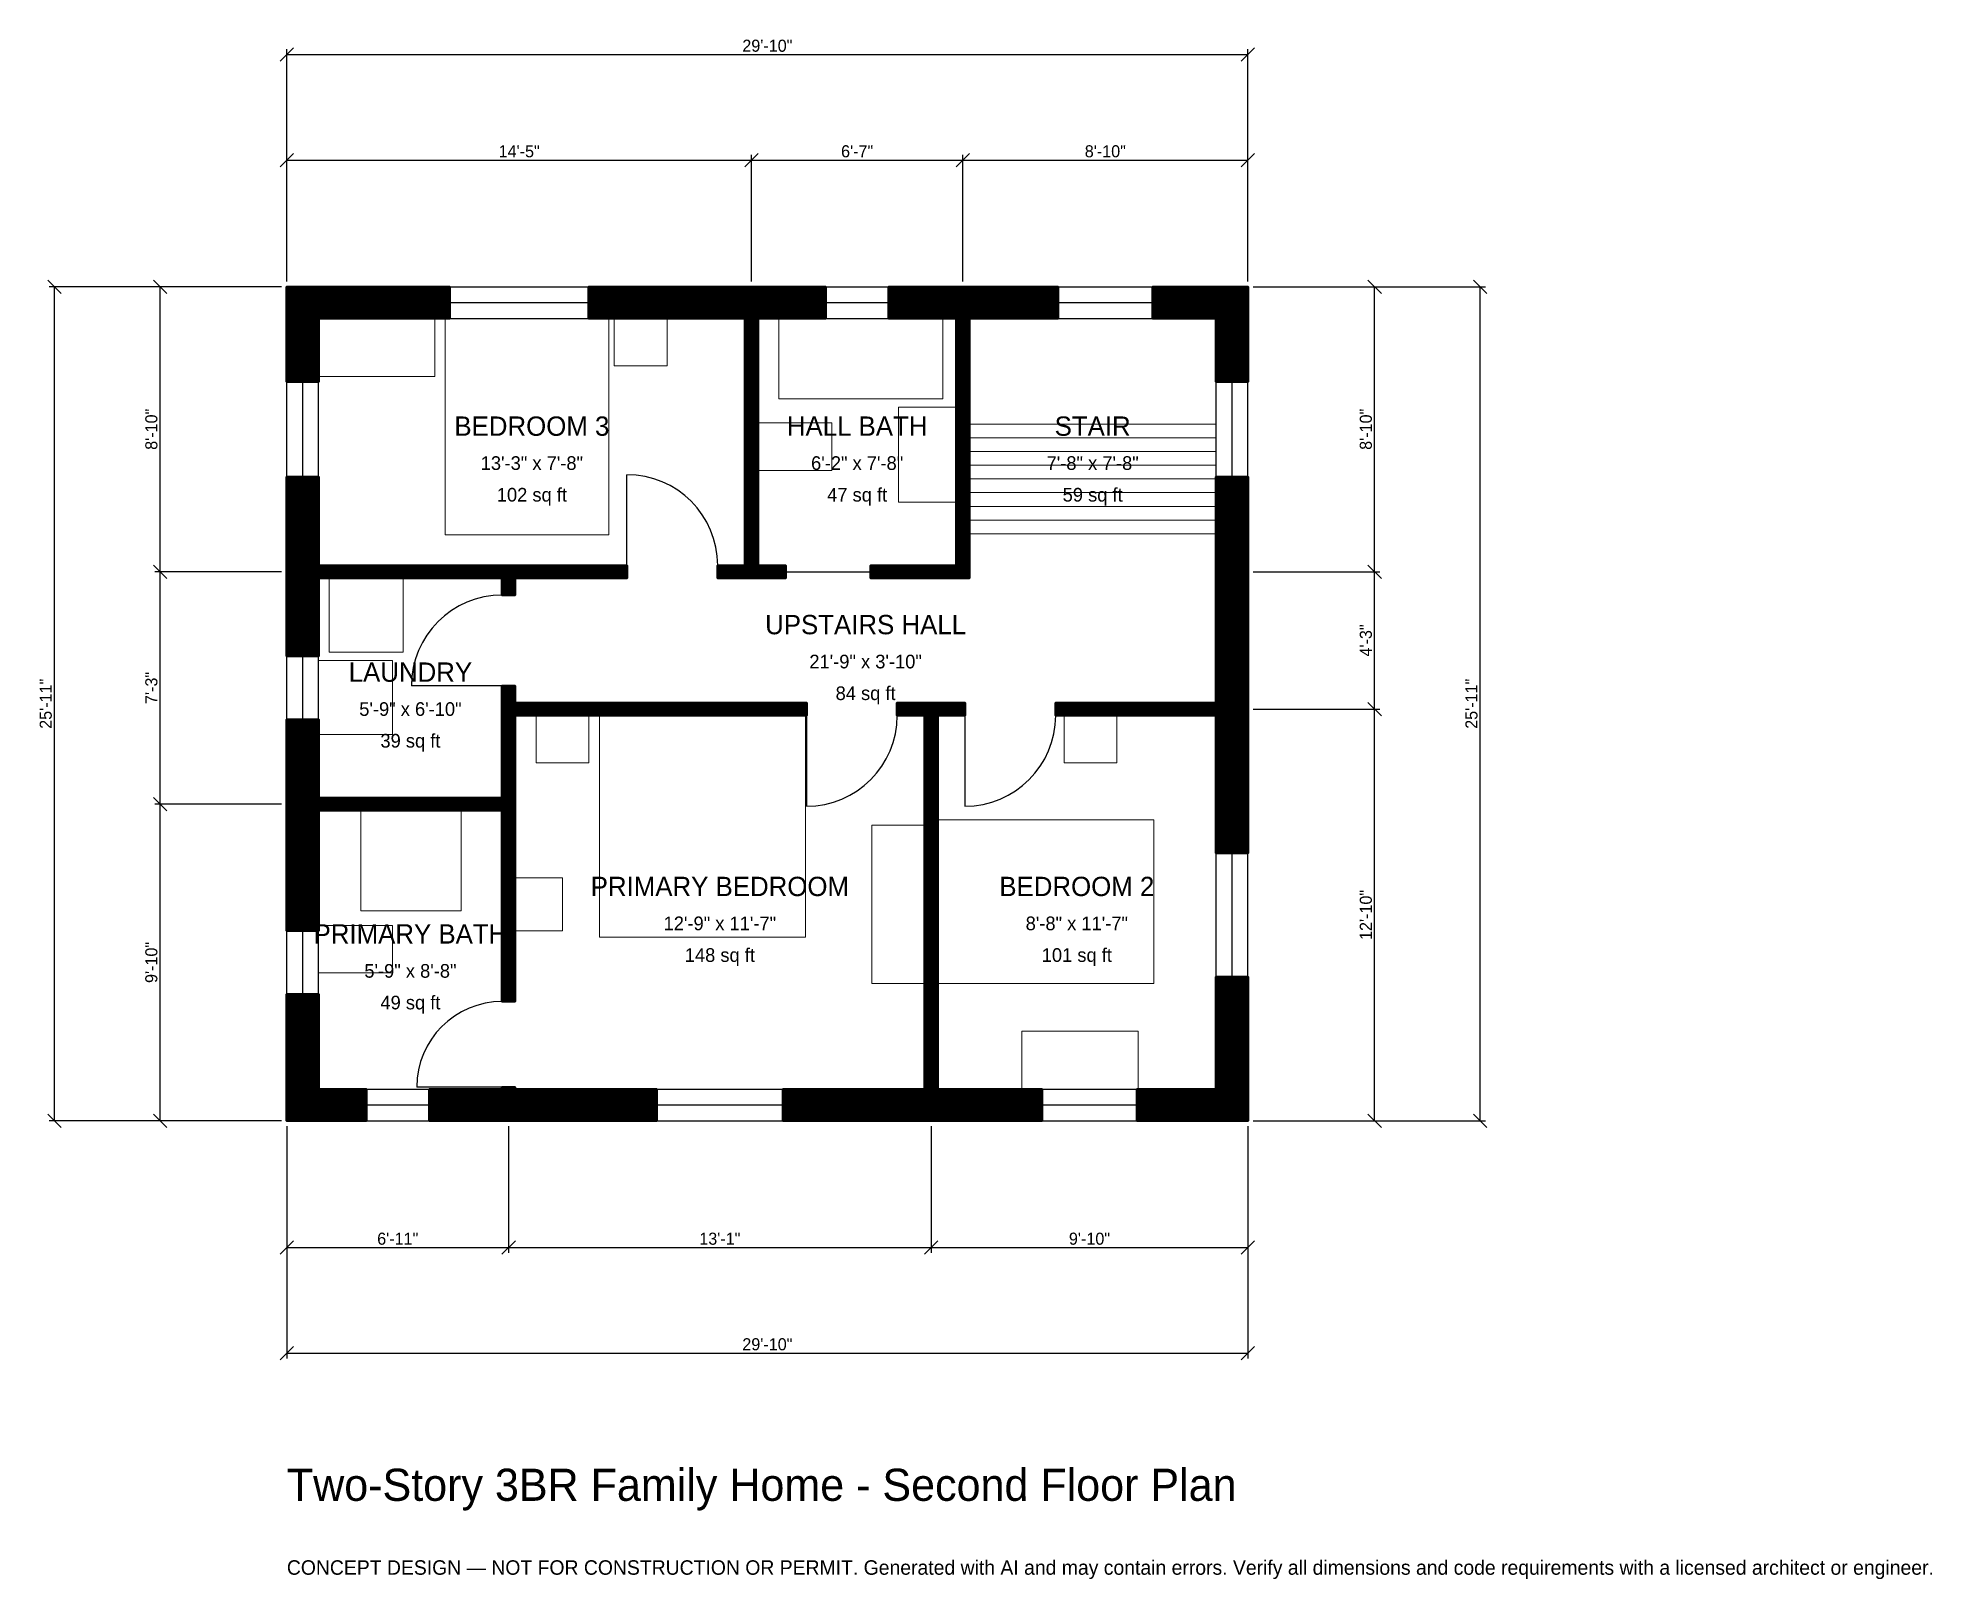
# Model space of a CAD drawing. Header units: inches. Extents: x -93 to 613, y -171 to 404.
import ezdxf
from ezdxf.enums import TextEntityAlignment as Align

# ---------------------------------------------------------------- set-up
doc = ezdxf.new("R2010")
doc.units = ezdxf.units.IN
doc.header["$MEASUREMENT"] = 0
for name, color, linetype, lineweight in [('A-ANNO-DIMS', 1, 'Continuous', 13), ('A-ANNO-TEXT', 7, 'Continuous', 18), ('A-AREA-IDEN', 7, 'Continuous', 18), ('A-DOOR', 2, 'Continuous', 25), ('A-FLOR-FIXT', 9, 'Continuous', 13), ('A-FLOR-STRS', 3, 'Continuous', 18), ('A-FURN', 9, 'Continuous', 13), ('A-GLAZ', 4, 'Continuous', 25), ('A-WALL', 7, 'Continuous', 50), ('A-WALL-PATT', 8, 'Continuous', 13)]:
    doc.layers.add(name, color=color, linetype=linetype, lineweight=lineweight)
doc.dimstyles.new('PLAN', dxfattribs={"dimtxt": 4.5, "dimasz": 3, "dimexe": 2, "dimexo": 2, "dimgap": 1, "dimtad": 1, "dimdec": 0, "dimlunit": 4, "dimtsz": 2.5, "dimcen": 2.5, "dimclrd": 1, "dimclre": 1, "dimazin": 3, "dimtfac": 1, "dimtmove": 0, "dimatfit": 3})

msp = doc.modelspace()

# ---------------------------------------------------------------- hatches: boundary and pattern name
at = {"layer": 'A-WALL-PATT'}
h = msp.add_hatch(dxfattribs=at)
h.set_pattern_fill('ANSI31', color=8, scale=0.8)
h.paths.add_polyline_path([(237.7953, 0), (237.7953, 0), (234.252, 0), (185.0394, 0), (185.0394, 11.811), (234.252, 11.811), (237.7953, 11.811), (237.7953, 151.1811), (227.5591, 151.1811), (227.5591, 155.9055), (237.7953, 155.9055), (242.5197, 155.9055), (252.7559, 155.9055), (252.7559, 151.1811), (242.5197, 151.1811), (242.5197, 11.811), (246.063, 11.811), (281.4961, 11.811), (281.4961, 0), (246.063, 0), (242.5197, 0), (242.5197, 0), (237.7953, 0)])
h.paths.add_polyline_path([(88.5827, 0), (85.0394, 0), (85.0394, 0), (80.315, 0), (80.315, 0), (76.7717, 0), (53.1496, 0), (53.1496, 11.811), (76.7717, 11.811), (80.315, 11.811), (80.315, 12.5984), (85.0394, 12.5984), (85.0394, 11.811), (88.5827, 11.811), (137.7953, 11.811), (137.7953, 0), (88.5827, 0)])
h.paths.add_polyline_path([(11.811, 0), (11.811, 0), (0, 0), (0, 0), (0, 0), (0, 11.811), (0, 11.811), (0, 47.2441), (11.811, 47.2441), (11.811, 11.811), (29.5276, 11.811), (29.5276, 0), (11.811, 0)])
h.paths.add_polyline_path([(0, 112.2047), (0, 115.748), (0, 115.748), (0, 120.4724), (0, 120.4724), (0, 124.0157), (0, 149.6063), (11.811, 149.6063), (11.811, 124.0157), (11.811, 120.4724), (80.315, 120.4724), (80.315, 151.1811), (80.315, 155.9055), (80.315, 162.2047), (85.0394, 162.2047), (85.0394, 155.9055), (193.7008, 155.9055), (193.7008, 151.1811), (85.0394, 151.1811), (85.0394, 120.4724), (85.0394, 115.748), (85.0394, 44.4882), (80.315, 44.4882), (80.315, 115.748), (11.811, 115.748), (11.811, 112.2047), (11.811, 70.8661), (0, 70.8661), (0, 112.2047)])
h.paths.add_polyline_path([(0, 198.8189), (0, 202.3622), (0, 202.3622), (0, 207.0866), (0, 207.0866), (0, 210.6299), (0, 240.1575), (11.811, 240.1575), (11.811, 210.6299), (11.811, 207.0866), (80.315, 207.0866), (85.0394, 207.0866), (126.7717, 207.0866), (126.7717, 202.3622), (85.0394, 202.3622), (85.0394, 196.063), (80.315, 196.063), (80.315, 202.3622), (11.811, 202.3622), (11.811, 198.8189), (11.811, 173.2283), (0, 173.2283), (0, 198.8189)])
h.paths.add_polyline_path([(0, 299.2126), (0, 299.2126), (0, 311.0236), (0, 311.0236), (0, 311.0237), (11.811, 311.0237), (11.811, 311.0236), (60.6299, 311.0236), (60.6299, 299.2126), (11.811, 299.2126), (11.811, 275.5906), (0, 275.5906), (0, 299.2126)])
h.paths.add_polyline_path([(167.3228, 311.0236), (170.8661, 311.0236), (170.8661, 311.0237), (175.5906, 311.0237), (175.5906, 311.0236), (179.1339, 311.0236), (200.7874, 311.0236), (200.7874, 299.2126), (179.1339, 299.2126), (175.5906, 299.2126), (175.5906, 207.0866), (185.8268, 207.0866), (185.8268, 202.3622), (175.5906, 202.3622), (170.8661, 202.3622), (160.6299, 202.3622), (160.6299, 207.0866), (170.8661, 207.0866), (170.8661, 299.2126), (167.3228, 299.2126), (112.5984, 299.2126), (112.5984, 311.0236), (167.3228, 311.0236)])
h.paths.add_polyline_path([(246.063, 311.0236), (249.6063, 311.0236), (249.6063, 311.0237), (254.3307, 311.0237), (254.3307, 311.0236), (257.874, 311.0236), (287.4016, 311.0236), (287.4016, 299.2126), (257.874, 299.2126), (254.3307, 299.2126), (254.3307, 207.0866), (254.3307, 202.3622), (249.6063, 202.3622), (217.7165, 202.3622), (217.7165, 207.0866), (249.6063, 207.0866), (249.6063, 299.2126), (246.063, 299.2126), (224.4094, 299.2126), (224.4094, 311.0236), (246.063, 311.0236)])
h.paths.add_polyline_path([(346.4567, 311.0236), (346.4567, 311.0237), (358.2677, 311.0237), (358.2677, 311.0236), (358.2678, 311.0236), (358.2678, 299.2126), (358.2677, 299.2126), (358.2677, 275.5906), (346.4567, 275.5906), (346.4567, 299.2126), (322.8346, 299.2126), (322.8346, 311.0236), (346.4567, 311.0236)])
h.paths.add_polyline_path([(358.2677, 198.8189), (358.2677, 198.8189), (358.2677, 159.4488), (358.2677, 155.9055), (358.2678, 155.9055), (358.2678, 151.1811), (358.2677, 151.1811), (358.2677, 147.6378), (358.2677, 99.8031), (346.4567, 99.8031), (346.4567, 147.6378), (346.4567, 151.1811), (286.6142, 151.1811), (286.6142, 155.9055), (346.4567, 155.9055), (346.4567, 159.4488), (346.4567, 210.6299), (346.4567, 210.6299), (346.4567, 240.1575), (358.2677, 240.1575), (358.2677, 198.8189)])
h.paths.add_polyline_path([(358.2677, 11.811), (358.2678, 11.811), (358.2678, 0), (358.2677, 0), (358.2677, 0), (346.4567, 0), (346.4567, 0), (316.9291, 0), (316.9291, 11.811), (346.4567, 11.811), (346.4567, 53.7402), (358.2677, 53.7402), (358.2677, 11.811)])

# ---------------------------------------------------------------- linework, layer by layer
at = {"layer": 'A-DOOR'}
for p, q in [((126.7717, 207.0866), (126.7717, 240.9449)), ((185.8268, 204.7244), (217.7165, 204.7244)), ((80.315, 162.2047), (46.4567, 162.2047)), ((193.7008, 151.1811), (193.7008, 117.3228)), ((252.7559, 151.1811), (252.7559, 117.3228)), ((80.315, 12.5984), (48.4252, 12.5984))]:
    msp.add_line(p, q, dxfattribs=at)
for centre, radius, start, end in [((126.7717, 207.0866), 33.8583, 0, 90), ((80.315, 162.2047), 33.8583, 90, 180), ((193.7008, 151.1811), 33.8583, 270, 360), ((252.7559, 151.1811), 33.8583, 270, 360), ((80.315, 12.5984), 31.8898, 90, 180)]:
    msp.add_arc(centre, radius, start, end, dxfattribs=at)
at = {"layer": 'A-FLOR-FIXT'}
for points in [[(183.4646, 269.2913), (244.4882, 269.2913), (244.4882, 299.2126), (183.4646, 299.2126)], [(227.9528, 230.7087), (249.6063, 230.7087), (249.6063, 266.1417), (227.9528, 266.1417)], [(175.5906, 242.5197), (203.1496, 242.5197), (203.1496, 260.2362), (175.5906, 260.2362)], [(27.5591, 78.3465), (64.9606, 78.3465), (64.9606, 115.748), (27.5591, 115.748)], [(11.811, 55.1181), (39.3701, 55.1181), (39.3701, 72.8346), (11.811, 72.8346)]]:
    msp.add_lwpolyline(points, close=True, dxfattribs=at)
at = {"layer": 'A-FLOR-STRS'}
for p, q in [((254.3307, 259.8425), (346.4567, 259.8425)), ((254.3307, 254.7244), (346.4567, 254.7244)), ((254.3307, 249.6063), (346.4567, 249.6063)), ((254.3307, 244.4882), (346.4567, 244.4882)), ((254.3307, 239.3701), (346.4567, 239.3701)), ((254.3307, 234.252), (346.4567, 234.252)), ((254.3307, 229.1339), (346.4567, 229.1339)), ((254.3307, 224.0157), (346.4567, 224.0157)), ((254.3307, 218.8976), (346.4567, 218.8976))]:
    msp.add_line(p, q, dxfattribs=at)
at = {"layer": 'A-FURN'}
for points in [[(11.811, 277.5591), (55.1181, 277.5591), (55.1181, 299.2126), (11.811, 299.2126)], [(59.0551, 218.5039), (120.0787, 218.5039), (120.0787, 299.2126), (59.0551, 299.2126)], [(122.0472, 281.4961), (141.7323, 281.4961), (141.7323, 299.2126), (122.0472, 299.2126)], [(15.748, 174.8031), (43.3071, 174.8031), (43.3071, 202.3622), (15.748, 202.3622)], [(11.811, 144.0945), (39.3701, 144.0945), (39.3701, 171.6535), (11.811, 171.6535)], [(92.9134, 133.4646), (112.5984, 133.4646), (112.5984, 151.1811), (92.9134, 151.1811)], [(116.5354, 68.5039), (193.3071, 68.5039), (193.3071, 151.1811), (116.5354, 151.1811)], [(289.7638, 133.4646), (309.4488, 133.4646), (309.4488, 151.1811), (289.7638, 151.1811)], [(218.1102, 51.1811), (237.7953, 51.1811), (237.7953, 110.2362), (218.1102, 110.2362)], [(242.5197, 51.1811), (323.2283, 51.1811), (323.2283, 112.2047), (242.5197, 112.2047)], [(85.0394, 70.8661), (102.7559, 70.8661), (102.7559, 90.5512), (85.0394, 90.5512)], [(274.0157, 11.811), (317.3228, 11.811), (317.3228, 33.4646), (274.0157, 33.4646)]]:
    msp.add_lwpolyline(points, close=True, dxfattribs=at)
at = {"layer": 'A-GLAZ'}
for p, q in [((60.6299, 311.0236), (112.5984, 311.0236)), ((200.7874, 311.0236), (224.4094, 311.0236)), ((287.4016, 311.0236), (322.8346, 311.0236)), ((60.6299, 305.1181), (112.5984, 305.1181)), ((200.7874, 305.1181), (224.4094, 305.1181)), ((287.4016, 305.1181), (322.8346, 305.1181)), ((60.6299, 299.2126), (112.5984, 299.2126)), ((200.7874, 299.2126), (224.4094, 299.2126)), ((287.4016, 299.2126), (322.8346, 299.2126)), ((0, 240.1575), (0, 275.5906)), ((5.9055, 240.1575), (5.9055, 275.5906)), ((11.811, 240.1575), (11.811, 275.5906)), ((346.4567, 240.1575), (346.4567, 275.5906)), ((352.3622, 240.1575), (352.3622, 275.5906)), ((358.2677, 240.1575), (358.2677, 275.5906)), ((0, 149.6063), (0, 173.2283)), ((5.9055, 149.6063), (5.9055, 173.2283)), ((11.811, 149.6063), (11.811, 173.2283)), ((346.4567, 53.7402), (346.4567, 99.8031)), ((352.3622, 53.7402), (352.3622, 99.8031)), ((358.2677, 53.7402), (358.2677, 99.8031)), ((0, 47.2441), (0, 70.8661)), ((5.9055, 47.2441), (5.9055, 70.8661)), ((11.811, 47.2441), (11.811, 70.8661)), ((29.5276, 11.811), (53.1496, 11.811)), ((137.7953, 11.811), (185.0394, 11.811)), ((281.4961, 11.811), (316.9291, 11.811)), ((29.5276, 5.9055), (53.1496, 5.9055)), ((29.5276, 0), (53.1496, 0)), ((137.7953, 5.9055), (185.0394, 5.9055)), ((137.7953, 0), (185.0394, 0)), ((281.4961, 5.9055), (316.9291, 5.9055)), ((281.4961, 0), (316.9291, 0))]:
    msp.add_line(p, q, dxfattribs=at)
at = {"layer": 'A-WALL'}
for points in [[(0, 299.2126), (0, 299.2126), (0, 311.0236), (0, 311.0236), (0, 311.0237), (11.811, 311.0237), (11.811, 311.0236), (60.6299, 311.0236), (60.6299, 299.2126), (11.811, 299.2126), (11.811, 275.5906), (0, 275.5906), (0, 299.2126)], [(167.3228, 311.0236), (170.8661, 311.0236), (170.8661, 311.0237), (175.5906, 311.0237), (175.5906, 311.0236), (179.1339, 311.0236), (200.7874, 311.0236), (200.7874, 299.2126), (179.1339, 299.2126), (175.5906, 299.2126), (175.5906, 207.0866), (185.8268, 207.0866), (185.8268, 202.3622), (175.5906, 202.3622), (170.8661, 202.3622), (160.6299, 202.3622), (160.6299, 207.0866), (170.8661, 207.0866), (170.8661, 299.2126), (167.3228, 299.2126), (112.5984, 299.2126), (112.5984, 311.0236), (167.3228, 311.0236)], [(246.063, 311.0236), (249.6063, 311.0236), (249.6063, 311.0237), (254.3307, 311.0237), (254.3307, 311.0236), (257.874, 311.0236), (287.4016, 311.0236), (287.4016, 299.2126), (257.874, 299.2126), (254.3307, 299.2126), (254.3307, 207.0866), (254.3307, 202.3622), (249.6063, 202.3622), (217.7165, 202.3622), (217.7165, 207.0866), (249.6063, 207.0866), (249.6063, 299.2126), (246.063, 299.2126), (224.4094, 299.2126), (224.4094, 311.0236), (246.063, 311.0236)], [(346.4567, 311.0236), (346.4567, 311.0237), (358.2677, 311.0237), (358.2677, 311.0236), (358.2678, 311.0236), (358.2678, 299.2126), (358.2677, 299.2126), (358.2677, 275.5906), (346.4567, 275.5906), (346.4567, 299.2126), (322.8346, 299.2126), (322.8346, 311.0236), (346.4567, 311.0236)], [(0, 198.8189), (0, 202.3622), (0, 202.3622), (0, 207.0866), (0, 207.0866), (0, 210.6299), (0, 240.1575), (11.811, 240.1575), (11.811, 210.6299), (11.811, 207.0866), (80.315, 207.0866), (85.0394, 207.0866), (126.7717, 207.0866), (126.7717, 202.3622), (85.0394, 202.3622), (85.0394, 196.063), (80.315, 196.063), (80.315, 202.3622), (11.811, 202.3622), (11.811, 198.8189), (11.811, 173.2283), (0, 173.2283), (0, 198.8189)], [(358.2677, 198.8189), (358.2677, 198.8189), (358.2677, 159.4488), (358.2677, 155.9055), (358.2678, 155.9055), (358.2678, 151.1811), (358.2677, 151.1811), (358.2677, 147.6378), (358.2677, 99.8031), (346.4567, 99.8031), (346.4567, 147.6378), (346.4567, 151.1811), (286.6142, 151.1811), (286.6142, 155.9055), (346.4567, 155.9055), (346.4567, 159.4488), (346.4567, 210.6299), (346.4567, 210.6299), (346.4567, 240.1575), (358.2677, 240.1575), (358.2677, 198.8189)], [(0, 112.2047), (0, 115.748), (0, 115.748), (0, 120.4724), (0, 120.4724), (0, 124.0157), (0, 149.6063), (11.811, 149.6063), (11.811, 124.0157), (11.811, 120.4724), (80.315, 120.4724), (80.315, 151.1811), (80.315, 155.9055), (80.315, 162.2047), (85.0394, 162.2047), (85.0394, 155.9055), (193.7008, 155.9055), (193.7008, 151.1811), (85.0394, 151.1811), (85.0394, 120.4724), (85.0394, 115.748), (85.0394, 44.4882), (80.315, 44.4882), (80.315, 115.748), (11.811, 115.748), (11.811, 112.2047), (11.811, 70.8661), (0, 70.8661), (0, 112.2047)], [(237.7953, 0), (237.7953, 0), (234.252, 0), (185.0394, 0), (185.0394, 11.811), (234.252, 11.811), (237.7953, 11.811), (237.7953, 151.1811), (227.5591, 151.1811), (227.5591, 155.9055), (237.7953, 155.9055), (242.5197, 155.9055), (252.7559, 155.9055), (252.7559, 151.1811), (242.5197, 151.1811), (242.5197, 11.811), (246.063, 11.811), (281.4961, 11.811), (281.4961, 0), (246.063, 0), (242.5197, 0), (242.5197, 0), (237.7953, 0)], [(358.2677, 11.811), (358.2678, 11.811), (358.2678, 0), (358.2677, 0), (358.2677, 0), (346.4567, 0), (346.4567, 0), (316.9291, 0), (316.9291, 11.811), (346.4567, 11.811), (346.4567, 53.7402), (358.2677, 53.7402), (358.2677, 11.811)], [(11.811, 0), (11.811, 0), (0, 0), (0, 0), (0, 0), (0, 11.811), (0, 11.811), (0, 47.2441), (11.811, 47.2441), (11.811, 11.811), (29.5276, 11.811), (29.5276, 0), (11.811, 0)], [(88.5827, 0), (85.0394, 0), (85.0394, 0), (80.315, 0), (80.315, 0), (76.7717, 0), (53.1496, 0), (53.1496, 11.811), (76.7717, 11.811), (80.315, 11.811), (80.315, 12.5984), (85.0394, 12.5984), (85.0394, 11.811), (88.5827, 11.811), (137.7953, 11.811), (137.7953, 0), (88.5827, 0)]]:
    msp.add_lwpolyline(points, close=True, dxfattribs=at)

# ---------------------------------------------------------------- texts
at = {"layer": 'A-ANNO-TEXT'}
for s, height, p in [('Two-Story 3BR Family Home - Second Floor Plan', 12, (0, -141.7323)), ('CONCEPT DESIGN — NOT FOR CONSTRUCTION OR PERMIT. Generated with AI and may contain errors. Verify all dimensions and code requirements with a licensed architect or engineer.', 5.4, (0, -169.2913))]:
    msp.add_text(s, height=height, dxfattribs=at).set_placement(p)
at = {"layer": 'A-AREA-IDEN'}
for s, height, p in [('BEDROOM 3', 7.2, (91.3386, 259.0551)), ('HALL BATH', 7.2, (212.5984, 259.0551)), ('STAIR', 7.2, (300.3937, 259.0551)), ('13\'-3" x 7\'-8"', 5.1, (91.3386, 245.2756)), ('6\'-2" x 7\'-8"', 5.1, (212.5984, 245.2756)), ('7\'-8" x 7\'-8"', 5.1, (300.3937, 245.2756)), ('102 sq ft', 5.1, (91.3386, 233.4646)), ('47 sq ft', 5.1, (212.5984, 233.4646)), ('59 sq ft', 5.1, (300.3937, 233.4646)), ('UPSTAIRS HALL', 7.2, (215.748, 185.0394)), ('LAUNDRY', 7.2, (46.063, 167.3228)), ('21\'-9" x 3\'-10"', 5.1, (215.748, 171.2598)), ('5\'-9" x 6\'-10"', 5.1, (46.063, 153.5433)), ('84 sq ft', 5.1, (215.748, 159.4488)), ('39 sq ft', 5.1, (46.063, 141.7323)), ('PRIMARY BEDROOM', 7.2, (161.4173, 87.4016)), ('BEDROOM 2', 7.2, (294.4882, 87.4016)), ('PRIMARY BATH', 7.2, (46.063, 69.685)), ('12\'-9" x 11\'-7"', 5.1, (161.4173, 73.622)), ('8\'-8" x 11\'-7"', 5.1, (294.4882, 73.622)), ('148 sq ft', 5.1, (161.4173, 61.811)), ('101 sq ft', 5.1, (294.4882, 61.811)), ('5\'-9" x 8\'-8"', 5.1, (46.063, 55.9055)), ('49 sq ft', 5.1, (46.063, 44.0945))]:
    msp.add_text(s, height=height, dxfattribs=at).set_placement(p, align=Align.MIDDLE_CENTER)

# ---------------------------------------------------------------- dimensions: what is measured, and where the dimension line sits
at = {"layer": 'A-ANNO-DIMS'}
for base, p1, p2, text in [((0, 397.6378), (0, 311.0236), (358.2677, 311.0236), '29\'-10"'), ((0, 358.2677), (0, 311.0236), (173.2283, 311.0236), '14\'-5"'), ((173.2283, 358.2677), (173.2283, 311.0236), (251.9685, 311.0236), '6\'-7"'), ((251.9685, 358.2677), (251.9685, 311.0236), (358.2677, 311.0236), '8\'-10"'), ((0, -47.2441), (0, 0), (82.6772, 0), '6\'-11"'), ((0, -86.6142), (0, 0), (358.2677, 0), '29\'-10"'), ((82.6772, -47.2441), (82.6772, 0), (240.1575, 0), '13\'-1"'), ((240.1575, -47.2441), (240.1575, 0), (358.2677, 0), '9\'-10"')]:
    msp.add_linear_dim(base=base, p1=p1, p2=p2, text=text, dimstyle='PLAN', dxfattribs=at).render()
for base, p1, p2, text in [((-86.6142, 0), (0, 0), (0, 311.0236), '25\'-11"'), ((-47.2441, 204.7244), (0, 204.7244), (0, 311.0236), '8\'-10"'), ((405.5118, 204.7244), (358.2677, 204.7244), (358.2677, 311.0236), '8\'-10"'), ((444.8819, 0), (358.2677, 0), (358.2677, 311.0236), '25\'-11"'), ((-47.2441, 118.1102), (0, 118.1102), (0, 204.7244), '7\'-3"'), ((405.5118, 153.5433), (358.2677, 153.5433), (358.2677, 204.7244), '4\'-3"'), ((405.5118, 0), (358.2677, 0), (358.2677, 153.5433), '12\'-10"'), ((-47.2441, 0), (0, 0), (0, 118.1102), '9\'-10"')]:
    msp.add_linear_dim(base=base, p1=p1, p2=p2, angle=90, text=text, dimstyle='PLAN', dxfattribs=at).render()

doc.saveas('drawing.dxf')
